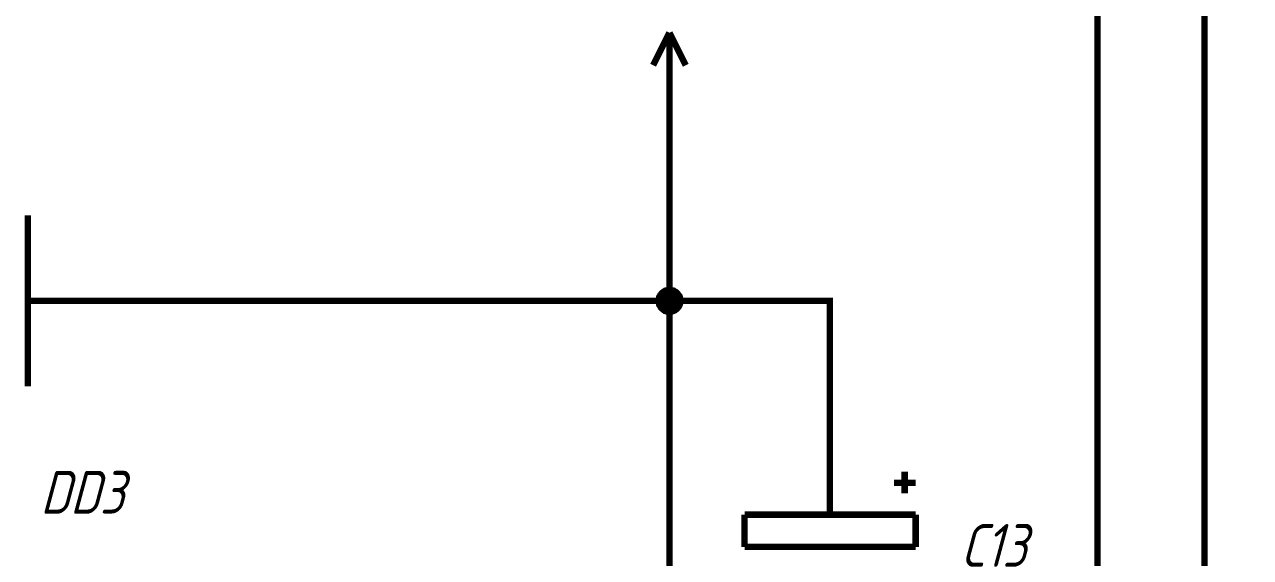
# Paper-space layout 'Layout1' of a CAD drawing. Extents: x -1 to 840, y -1 to 593.
# Drawn here: x 210.7 to 268, y 264 to 288.9 of the extents above; entities that cross this region are included whole.
import ezdxf

# ---------------------------------------------------------------- set-up
doc = ezdxf.new("R2010")
doc.units = 0
doc.header["$MEASUREMENT"] = 0
doc.layers.add('Sheet', color=255, linetype='CONTINUOUS')
doc.styles.add('GOST type A0', font='', dxfattribs={"oblique": 15, "height": 3.5})
doc.styles.get('GOST type A0').set_extended_font_data('GOST type A')

psp = doc.layouts.get("Layout1")

# ---------------------------------------------------------------- linework, layer by layer
at = {"layer": 'Sheet', "color": 7}
for points, const_width in [([(308.319, 321.002), (308.319, 321.002), (265.835, 321.002), (265.835, 223.499), (230.85, 223.499)], 0.3), ([(230.85, 228.5), (260.835, 228.5), (260.835, 316.001), (308.319, 316.001), (308.319, 316.001)], 0.3), ([(240.834, 288.537), (240.074, 287.015)], 0.3), ([(240.834, 288.537), (241.595, 287.015)], 0.3), ([(240.834, 285.99), (240.834, 288.537)], 0.3), ([(230.85, 258.496), (240.834, 258.496), (240.834, 276.002), (240.834, 285.99)], 0.3), ([(210.85, 279.994), (210.85, 271.994)], 0.3), ([(210.85, 276.002), (213.35, 276.002)], 0.3), ([(240.834, 276.002), (213.35, 276.002)], 0.3), ([(240.338, 276.002), (240.338, 276.033), (240.338, 276.048), (240.338, 276.08), (240.353, 276.111), (240.353, 276.126), (240.353, 276.157), (240.369, 276.173), (240.369, 276.204), (240.384, 276.219), (240.4, 276.235), (240.415, 276.266), (240.415, 276.281), (240.431, 276.297), (240.446, 276.313), (240.462, 276.344), (240.477, 276.359), (240.493, 276.375), (240.524, 276.39), (240.539, 276.406), (240.555, 276.421), (240.57, 276.421), (240.602, 276.437), (240.617, 276.452), (240.633, 276.468), (240.664, 276.468), (240.679, 276.483), (240.71, 276.483), (240.726, 276.483), (240.757, 276.499), (240.788, 276.499), (240.803, 276.499), (240.834, 276.499)], 0.3), ([(240.338, 276.002), (240.338, 276.033), (240.338, 276.048), (240.338, 276.08), (240.353, 276.111), (240.353, 276.126), (240.353, 276.157), (240.369, 276.173), (240.369, 276.204), (240.384, 276.219), (240.4, 276.235), (240.415, 276.266), (240.415, 276.281), (240.431, 276.297), (240.446, 276.313), (240.462, 276.344), (240.477, 276.359), (240.493, 276.375), (240.524, 276.39), (240.539, 276.406), (240.555, 276.421), (240.57, 276.421), (240.602, 276.437), (240.617, 276.452), (240.633, 276.468), (240.664, 276.468), (240.679, 276.483), (240.71, 276.483), (240.726, 276.483), (240.757, 276.499), (240.788, 276.499), (240.803, 276.499), (240.834, 276.499)], 0.3), ([(240.338, 276.002), (240.338, 276.033), (240.338, 276.048), (240.338, 276.08), (240.353, 276.111), (240.353, 276.126), (240.353, 276.157), (240.369, 276.173), (240.369, 276.204), (240.384, 276.219), (240.4, 276.235), (240.415, 276.266), (240.415, 276.281), (240.431, 276.297), (240.446, 276.313), (240.462, 276.344), (240.477, 276.359), (240.493, 276.375), (240.524, 276.39), (240.539, 276.406), (240.555, 276.421), (240.57, 276.421), (240.602, 276.437), (240.617, 276.452), (240.633, 276.468), (240.664, 276.468), (240.679, 276.483), (240.71, 276.483), (240.726, 276.483), (240.757, 276.499), (240.788, 276.499), (240.803, 276.499), (240.834, 276.499)], 0.3), ([(240.338, 276.002), (240.338, 276.033), (240.338, 276.048), (240.338, 276.08), (240.353, 276.111), (240.353, 276.126), (240.353, 276.157), (240.369, 276.173), (240.369, 276.204), (240.384, 276.219), (240.4, 276.235), (240.415, 276.266), (240.415, 276.281), (240.431, 276.297), (240.446, 276.313), (240.462, 276.344), (240.477, 276.359), (240.493, 276.375), (240.524, 276.39), (240.539, 276.406), (240.555, 276.421), (240.57, 276.421), (240.602, 276.437), (240.617, 276.452), (240.633, 276.468), (240.664, 276.468), (240.679, 276.483), (240.71, 276.483), (240.726, 276.483), (240.757, 276.499), (240.788, 276.499), (240.803, 276.499), (240.834, 276.499)], 0.3), ([(240.338, 276.002), (240.338, 276.033), (240.338, 276.048), (240.338, 276.08), (240.353, 276.111), (240.353, 276.126), (240.353, 276.157), (240.369, 276.173), (240.369, 276.204), (240.384, 276.219), (240.4, 276.235), (240.415, 276.266), (240.415, 276.281), (240.431, 276.297), (240.446, 276.313), (240.462, 276.344), (240.477, 276.359), (240.493, 276.375), (240.524, 276.39), (240.539, 276.406), (240.555, 276.421), (240.57, 276.421), (240.602, 276.437), (240.617, 276.452), (240.633, 276.468), (240.664, 276.468), (240.679, 276.483), (240.71, 276.483), (240.726, 276.483), (240.757, 276.499), (240.788, 276.499), (240.803, 276.499), (240.834, 276.499)], 0.3), ([(240.338, 276.002), (240.338, 276.033), (240.338, 276.048), (240.338, 276.08), (240.353, 276.111), (240.353, 276.126), (240.353, 276.157), (240.369, 276.173), (240.369, 276.204), (240.384, 276.219), (240.4, 276.235), (240.415, 276.266), (240.415, 276.281), (240.431, 276.297), (240.446, 276.313), (240.462, 276.344), (240.477, 276.359), (240.493, 276.375), (240.524, 276.39), (240.539, 276.406), (240.555, 276.421), (240.57, 276.421), (240.602, 276.437), (240.617, 276.452), (240.633, 276.468), (240.664, 276.468), (240.679, 276.483), (240.71, 276.483), (240.726, 276.483), (240.757, 276.499), (240.788, 276.499), (240.803, 276.499), (240.834, 276.499)], 0.3), ([(240.834, 275.489), (240.803, 275.489), (240.788, 275.489), (240.757, 275.489), (240.726, 275.505), (240.71, 275.505), (240.679, 275.52), (240.664, 275.52), (240.633, 275.536), (240.617, 275.536), (240.602, 275.551), (240.57, 275.567), (240.555, 275.582), (240.539, 275.598), (240.524, 275.614), (240.493, 275.629), (240.477, 275.645), (240.462, 275.66), (240.446, 275.676), (240.431, 275.691), (240.415, 275.722), (240.415, 275.738), (240.4, 275.753), (240.384, 275.784), (240.369, 275.8), (240.369, 275.831), (240.353, 275.847), (240.353, 275.878), (240.353, 275.893), (240.338, 275.924), (240.338, 275.955), (240.338, 275.971), (240.338, 276.002)], 0.3), ([(240.338, 276.002), (240.338, 276.002)], 0.3), ([(240.834, 275.489), (240.803, 275.489), (240.788, 275.489), (240.757, 275.489), (240.726, 275.505), (240.71, 275.505), (240.679, 275.52), (240.664, 275.52), (240.633, 275.536), (240.617, 275.536), (240.602, 275.551), (240.57, 275.567), (240.555, 275.582), (240.539, 275.598), (240.524, 275.614), (240.493, 275.629), (240.477, 275.645), (240.462, 275.66), (240.446, 275.676), (240.431, 275.691), (240.415, 275.722), (240.415, 275.738), (240.4, 275.753), (240.384, 275.784), (240.369, 275.8), (240.369, 275.831), (240.353, 275.847), (240.353, 275.878), (240.353, 275.893), (240.338, 275.924), (240.338, 275.955), (240.338, 275.971), (240.338, 276.002)], 0.3), ([(240.338, 276.002), (240.338, 276.002)], 0.3), ([(240.834, 275.489), (240.803, 275.489), (240.788, 275.489), (240.757, 275.489), (240.726, 275.505), (240.71, 275.505), (240.679, 275.52), (240.664, 275.52), (240.633, 275.536), (240.617, 275.536), (240.602, 275.551), (240.57, 275.567), (240.555, 275.582), (240.539, 275.598), (240.524, 275.614), (240.493, 275.629), (240.477, 275.645), (240.462, 275.66), (240.446, 275.676), (240.431, 275.691), (240.415, 275.722), (240.415, 275.738), (240.4, 275.753), (240.384, 275.784), (240.369, 275.8), (240.369, 275.831), (240.353, 275.847), (240.353, 275.878), (240.353, 275.893), (240.338, 275.924), (240.338, 275.955), (240.338, 275.971), (240.338, 276.002)], 0.3), ([(240.338, 276.002), (240.338, 276.002)], 0.3), ([(240.834, 275.489), (240.803, 275.489), (240.788, 275.489), (240.757, 275.489), (240.726, 275.505), (240.71, 275.505), (240.679, 275.52), (240.664, 275.52), (240.633, 275.536), (240.617, 275.536), (240.602, 275.551), (240.57, 275.567), (240.555, 275.582), (240.539, 275.598), (240.524, 275.614), (240.493, 275.629), (240.477, 275.645), (240.462, 275.66), (240.446, 275.676), (240.431, 275.691), (240.415, 275.722), (240.415, 275.738), (240.4, 275.753), (240.384, 275.784), (240.369, 275.8), (240.369, 275.831), (240.353, 275.847), (240.353, 275.878), (240.353, 275.893), (240.338, 275.924), (240.338, 275.955), (240.338, 275.971), (240.338, 276.002)], 0.3), ([(240.338, 276.002), (240.338, 276.002)], 0.3), ([(240.834, 275.489), (240.803, 275.489), (240.788, 275.489), (240.757, 275.489), (240.726, 275.505), (240.71, 275.505), (240.679, 275.52), (240.664, 275.52), (240.633, 275.536), (240.617, 275.536), (240.602, 275.551), (240.57, 275.567), (240.555, 275.582), (240.539, 275.598), (240.524, 275.614), (240.493, 275.629), (240.477, 275.645), (240.462, 275.66), (240.446, 275.676), (240.431, 275.691), (240.415, 275.722), (240.415, 275.738), (240.4, 275.753), (240.384, 275.784), (240.369, 275.8), (240.369, 275.831), (240.353, 275.847), (240.353, 275.878), (240.353, 275.893), (240.338, 275.924), (240.338, 275.955), (240.338, 275.971), (240.338, 276.002)], 0.3), ([(240.338, 276.002), (240.338, 276.002)], 0.3), ([(240.834, 275.489), (240.803, 275.489), (240.788, 275.489), (240.757, 275.489), (240.726, 275.505), (240.71, 275.505), (240.679, 275.52), (240.664, 275.52), (240.633, 275.536), (240.617, 275.536), (240.602, 275.551), (240.57, 275.567), (240.555, 275.582), (240.539, 275.598), (240.524, 275.614), (240.493, 275.629), (240.477, 275.645), (240.462, 275.66), (240.446, 275.676), (240.431, 275.691), (240.415, 275.722), (240.415, 275.738), (240.4, 275.753), (240.384, 275.784), (240.369, 275.8), (240.369, 275.831), (240.353, 275.847), (240.353, 275.878), (240.353, 275.893), (240.338, 275.924), (240.338, 275.955), (240.338, 275.971), (240.338, 276.002)], 0.3), ([(240.338, 276.002), (240.338, 276.002)], 0.3), ([(240.338, 276.002), (240.338, 276.033), (240.338, 276.048), (240.338, 276.08), (240.353, 276.111), (240.353, 276.126), (240.353, 276.157), (240.369, 276.173), (240.369, 276.204), (240.384, 276.219), (240.4, 276.235), (240.415, 276.266), (240.415, 276.281), (240.431, 276.297), (240.446, 276.313), (240.462, 276.344), (240.477, 276.359), (240.493, 276.375), (240.524, 276.39), (240.539, 276.406), (240.555, 276.421), (240.57, 276.421), (240.602, 276.437), (240.617, 276.452), (240.633, 276.468), (240.664, 276.468), (240.679, 276.483), (240.71, 276.483), (240.726, 276.483), (240.757, 276.499), (240.788, 276.499), (240.803, 276.499), (240.834, 276.499)], 0.0991), ([(240.338, 276.002), (240.338, 276.033), (240.338, 276.048), (240.338, 276.08), (240.353, 276.111), (240.353, 276.126), (240.353, 276.157), (240.369, 276.173), (240.369, 276.204), (240.384, 276.219), (240.4, 276.235), (240.415, 276.266), (240.415, 276.281), (240.431, 276.297), (240.446, 276.313), (240.462, 276.344), (240.477, 276.359), (240.493, 276.375), (240.524, 276.39), (240.539, 276.406), (240.555, 276.421), (240.57, 276.421), (240.602, 276.437), (240.617, 276.452), (240.633, 276.468), (240.664, 276.468), (240.679, 276.483), (240.71, 276.483), (240.726, 276.483), (240.757, 276.499), (240.788, 276.499), (240.803, 276.499), (240.834, 276.499)], 0.0991), ([(240.338, 276.002), (240.338, 276.033), (240.338, 276.048), (240.338, 276.08), (240.353, 276.111), (240.353, 276.126), (240.353, 276.157), (240.369, 276.173), (240.369, 276.204), (240.384, 276.219), (240.4, 276.235), (240.415, 276.266), (240.415, 276.281), (240.431, 276.297), (240.446, 276.313), (240.462, 276.344), (240.477, 276.359), (240.493, 276.375), (240.524, 276.39), (240.539, 276.406), (240.555, 276.421), (240.57, 276.421), (240.602, 276.437), (240.617, 276.452), (240.633, 276.468), (240.664, 276.468), (240.679, 276.483), (240.71, 276.483), (240.726, 276.483), (240.757, 276.499), (240.788, 276.499), (240.803, 276.499), (240.834, 276.499)], 0.0991), ([(240.338, 276.002), (240.338, 276.033), (240.338, 276.048), (240.338, 276.08), (240.353, 276.111), (240.353, 276.126), (240.353, 276.157), (240.369, 276.173), (240.369, 276.204), (240.384, 276.219), (240.4, 276.235), (240.415, 276.266), (240.415, 276.281), (240.431, 276.297), (240.446, 276.313), (240.462, 276.344), (240.477, 276.359), (240.493, 276.375), (240.524, 276.39), (240.539, 276.406), (240.555, 276.421), (240.57, 276.421), (240.602, 276.437), (240.617, 276.452), (240.633, 276.468), (240.664, 276.468), (240.679, 276.483), (240.71, 276.483), (240.726, 276.483), (240.757, 276.499), (240.788, 276.499), (240.803, 276.499), (240.834, 276.499)], 0.0991), ([(240.338, 276.002), (240.338, 276.033), (240.338, 276.048), (240.338, 276.08), (240.353, 276.111), (240.353, 276.126), (240.353, 276.157), (240.369, 276.173), (240.369, 276.204), (240.384, 276.219), (240.4, 276.235), (240.415, 276.266), (240.415, 276.281), (240.431, 276.297), (240.446, 276.313), (240.462, 276.344), (240.477, 276.359), (240.493, 276.375), (240.524, 276.39), (240.539, 276.406), (240.555, 276.421), (240.57, 276.421), (240.602, 276.437), (240.617, 276.452), (240.633, 276.468), (240.664, 276.468), (240.679, 276.483), (240.71, 276.483), (240.726, 276.483), (240.757, 276.499), (240.788, 276.499), (240.803, 276.499), (240.834, 276.499)], 0.0991), ([(240.338, 276.002), (240.338, 276.033), (240.338, 276.048), (240.338, 276.08), (240.353, 276.111), (240.353, 276.126), (240.353, 276.157), (240.369, 276.173), (240.369, 276.204), (240.384, 276.219), (240.4, 276.235), (240.415, 276.266), (240.415, 276.281), (240.431, 276.297), (240.446, 276.313), (240.462, 276.344), (240.477, 276.359), (240.493, 276.375), (240.524, 276.39), (240.539, 276.406), (240.555, 276.421), (240.57, 276.421), (240.602, 276.437), (240.617, 276.452), (240.633, 276.468), (240.664, 276.468), (240.679, 276.483), (240.71, 276.483), (240.726, 276.483), (240.757, 276.499), (240.788, 276.499), (240.803, 276.499), (240.834, 276.499)], 0.0991), ([(240.834, 276.499), (240.834, 276.499)], 0.3), ([(240.834, 276.499), (240.866, 276.499), (240.881, 276.499), (240.912, 276.499), (240.943, 276.483), (240.959, 276.483), (240.99, 276.483), (241.005, 276.468), (241.036, 276.468), (241.052, 276.452), (241.083, 276.437), (241.098, 276.421), (241.114, 276.421), (241.145, 276.406), (241.161, 276.39), (241.176, 276.375), (241.192, 276.359), (241.207, 276.344), (241.223, 276.313), (241.238, 276.297), (241.254, 276.281), (241.269, 276.266), (241.285, 276.235), (241.3, 276.219), (241.3, 276.204), (241.316, 276.173), (241.316, 276.157), (241.331, 276.126), (241.331, 276.111), (241.347, 276.08), (241.347, 276.048), (241.347, 276.033), (241.347, 276.002)], 0.3), ([(240.834, 276.499), (240.834, 276.499)], 0.3), ([(240.834, 276.499), (240.866, 276.499), (240.881, 276.499), (240.912, 276.499), (240.943, 276.483), (240.959, 276.483), (240.99, 276.483), (241.005, 276.468), (241.036, 276.468), (241.052, 276.452), (241.083, 276.437), (241.098, 276.421), (241.114, 276.421), (241.145, 276.406), (241.161, 276.39), (241.176, 276.375), (241.192, 276.359), (241.207, 276.344), (241.223, 276.313), (241.238, 276.297), (241.254, 276.281), (241.269, 276.266), (241.285, 276.235), (241.3, 276.219), (241.3, 276.204), (241.316, 276.173), (241.316, 276.157), (241.331, 276.126), (241.331, 276.111), (241.347, 276.08), (241.347, 276.048), (241.347, 276.033), (241.347, 276.002)], 0.3), ([(240.834, 276.499), (240.834, 276.499)], 0.3), ([(240.834, 276.499), (240.866, 276.499), (240.881, 276.499), (240.912, 276.499), (240.943, 276.483), (240.959, 276.483), (240.99, 276.483), (241.005, 276.468), (241.036, 276.468), (241.052, 276.452), (241.083, 276.437), (241.098, 276.421), (241.114, 276.421), (241.145, 276.406), (241.161, 276.39), (241.176, 276.375), (241.192, 276.359), (241.207, 276.344), (241.223, 276.313), (241.238, 276.297), (241.254, 276.281), (241.269, 276.266), (241.285, 276.235), (241.3, 276.219), (241.3, 276.204), (241.316, 276.173), (241.316, 276.157), (241.331, 276.126), (241.331, 276.111), (241.347, 276.08), (241.347, 276.048), (241.347, 276.033), (241.347, 276.002)], 0.3), ([(240.834, 276.499), (240.834, 276.499)], 0.3), ([(240.834, 276.499), (240.866, 276.499), (240.881, 276.499), (240.912, 276.499), (240.943, 276.483), (240.959, 276.483), (240.99, 276.483), (241.005, 276.468), (241.036, 276.468), (241.052, 276.452), (241.083, 276.437), (241.098, 276.421), (241.114, 276.421), (241.145, 276.406), (241.161, 276.39), (241.176, 276.375), (241.192, 276.359), (241.207, 276.344), (241.223, 276.313), (241.238, 276.297), (241.254, 276.281), (241.269, 276.266), (241.285, 276.235), (241.3, 276.219), (241.3, 276.204), (241.316, 276.173), (241.316, 276.157), (241.331, 276.126), (241.331, 276.111), (241.347, 276.08), (241.347, 276.048), (241.347, 276.033), (241.347, 276.002)], 0.3), ([(240.834, 276.499), (240.834, 276.499)], 0.3), ([(240.834, 276.499), (240.866, 276.499), (240.881, 276.499), (240.912, 276.499), (240.943, 276.483), (240.959, 276.483), (240.99, 276.483), (241.005, 276.468), (241.036, 276.468), (241.052, 276.452), (241.083, 276.437), (241.098, 276.421), (241.114, 276.421), (241.145, 276.406), (241.161, 276.39), (241.176, 276.375), (241.192, 276.359), (241.207, 276.344), (241.223, 276.313), (241.238, 276.297), (241.254, 276.281), (241.269, 276.266), (241.285, 276.235), (241.3, 276.219), (241.3, 276.204), (241.316, 276.173), (241.316, 276.157), (241.331, 276.126), (241.331, 276.111), (241.347, 276.08), (241.347, 276.048), (241.347, 276.033), (241.347, 276.002)], 0.3), ([(240.834, 276.499), (240.834, 276.499)], 0.3), ([(240.834, 276.499), (240.866, 276.499), (240.881, 276.499), (240.912, 276.499), (240.943, 276.483), (240.959, 276.483), (240.99, 276.483), (241.005, 276.468), (241.036, 276.468), (241.052, 276.452), (241.083, 276.437), (241.098, 276.421), (241.114, 276.421), (241.145, 276.406), (241.161, 276.39), (241.176, 276.375), (241.192, 276.359), (241.207, 276.344), (241.223, 276.313), (241.238, 276.297), (241.254, 276.281), (241.269, 276.266), (241.285, 276.235), (241.3, 276.219), (241.3, 276.204), (241.316, 276.173), (241.316, 276.157), (241.331, 276.126), (241.331, 276.111), (241.347, 276.08), (241.347, 276.048), (241.347, 276.033), (241.347, 276.002)], 0.3), ([(248.335, 268.499), (248.335, 276.002), (240.834, 276.002)], 0.3), ([(241.347, 276.002), (241.347, 275.971), (241.347, 275.955), (241.347, 275.924), (241.331, 275.893), (241.331, 275.878), (241.316, 275.847), (241.316, 275.831), (241.3, 275.8), (241.3, 275.784), (241.285, 275.753), (241.269, 275.738), (241.254, 275.722), (241.238, 275.691), (241.223, 275.676), (241.207, 275.66), (241.192, 275.645), (241.176, 275.629), (241.161, 275.614), (241.145, 275.598), (241.114, 275.582), (241.098, 275.567), (241.083, 275.551), (241.052, 275.536), (241.036, 275.536), (241.005, 275.52), (240.99, 275.52), (240.959, 275.505), (240.943, 275.505), (240.912, 275.489), (240.881, 275.489), (240.866, 275.489), (240.834, 275.489)], 0.3), ([(241.347, 276.002), (241.347, 275.971), (241.347, 275.955), (241.347, 275.924), (241.331, 275.893), (241.331, 275.878), (241.316, 275.847), (241.316, 275.831), (241.3, 275.8), (241.3, 275.784), (241.285, 275.753), (241.269, 275.738), (241.254, 275.722), (241.238, 275.691), (241.223, 275.676), (241.207, 275.66), (241.192, 275.645), (241.176, 275.629), (241.161, 275.614), (241.145, 275.598), (241.114, 275.582), (241.098, 275.567), (241.083, 275.551), (241.052, 275.536), (241.036, 275.536), (241.005, 275.52), (240.99, 275.52), (240.959, 275.505), (240.943, 275.505), (240.912, 275.489), (240.881, 275.489), (240.866, 275.489), (240.834, 275.489)], 0.3), ([(241.347, 276.002), (241.347, 275.971), (241.347, 275.955), (241.347, 275.924), (241.331, 275.893), (241.331, 275.878), (241.316, 275.847), (241.316, 275.831), (241.3, 275.8), (241.3, 275.784), (241.285, 275.753), (241.269, 275.738), (241.254, 275.722), (241.238, 275.691), (241.223, 275.676), (241.207, 275.66), (241.192, 275.645), (241.176, 275.629), (241.161, 275.614), (241.145, 275.598), (241.114, 275.582), (241.098, 275.567), (241.083, 275.551), (241.052, 275.536), (241.036, 275.536), (241.005, 275.52), (240.99, 275.52), (240.959, 275.505), (240.943, 275.505), (240.912, 275.489), (240.881, 275.489), (240.866, 275.489), (240.834, 275.489)], 0.3), ([(241.347, 276.002), (241.347, 275.971), (241.347, 275.955), (241.347, 275.924), (241.331, 275.893), (241.331, 275.878), (241.316, 275.847), (241.316, 275.831), (241.3, 275.8), (241.3, 275.784), (241.285, 275.753), (241.269, 275.738), (241.254, 275.722), (241.238, 275.691), (241.223, 275.676), (241.207, 275.66), (241.192, 275.645), (241.176, 275.629), (241.161, 275.614), (241.145, 275.598), (241.114, 275.582), (241.098, 275.567), (241.083, 275.551), (241.052, 275.536), (241.036, 275.536), (241.005, 275.52), (240.99, 275.52), (240.959, 275.505), (240.943, 275.505), (240.912, 275.489), (240.881, 275.489), (240.866, 275.489), (240.834, 275.489)], 0.3), ([(241.347, 276.002), (241.347, 275.971), (241.347, 275.955), (241.347, 275.924), (241.331, 275.893), (241.331, 275.878), (241.316, 275.847), (241.316, 275.831), (241.3, 275.8), (241.3, 275.784), (241.285, 275.753), (241.269, 275.738), (241.254, 275.722), (241.238, 275.691), (241.223, 275.676), (241.207, 275.66), (241.192, 275.645), (241.176, 275.629), (241.161, 275.614), (241.145, 275.598), (241.114, 275.582), (241.098, 275.567), (241.083, 275.551), (241.052, 275.536), (241.036, 275.536), (241.005, 275.52), (240.99, 275.52), (240.959, 275.505), (240.943, 275.505), (240.912, 275.489), (240.881, 275.489), (240.866, 275.489), (240.834, 275.489)], 0.3), ([(241.347, 276.002), (241.347, 275.971), (241.347, 275.955), (241.347, 275.924), (241.331, 275.893), (241.331, 275.878), (241.316, 275.847), (241.316, 275.831), (241.3, 275.8), (241.3, 275.784), (241.285, 275.753), (241.269, 275.738), (241.254, 275.722), (241.238, 275.691), (241.223, 275.676), (241.207, 275.66), (241.192, 275.645), (241.176, 275.629), (241.161, 275.614), (241.145, 275.598), (241.114, 275.582), (241.098, 275.567), (241.083, 275.551), (241.052, 275.536), (241.036, 275.536), (241.005, 275.52), (240.99, 275.52), (240.959, 275.505), (240.943, 275.505), (240.912, 275.489), (240.881, 275.489), (240.866, 275.489), (240.834, 275.489)], 0.3), ([(240.834, 276.499), (240.834, 276.499)], 0.0991), ([(240.834, 276.499), (240.866, 276.499), (240.881, 276.499), (240.912, 276.499), (240.943, 276.483), (240.959, 276.483), (240.99, 276.483), (241.005, 276.468), (241.036, 276.468), (241.052, 276.452), (241.083, 276.437), (241.098, 276.421), (241.114, 276.421), (241.145, 276.406), (241.161, 276.39), (241.176, 276.375), (241.192, 276.359), (241.207, 276.344), (241.223, 276.313), (241.238, 276.297), (241.254, 276.281), (241.269, 276.266), (241.285, 276.235), (241.3, 276.219), (241.3, 276.204), (241.316, 276.173), (241.316, 276.157), (241.331, 276.126), (241.331, 276.111), (241.347, 276.08), (241.347, 276.048), (241.347, 276.033), (241.347, 276.002)], 0.0991), ([(240.834, 276.499), (240.834, 276.499)], 0.0991), ([(240.834, 276.499), (240.866, 276.499), (240.881, 276.499), (240.912, 276.499), (240.943, 276.483), (240.959, 276.483), (240.99, 276.483), (241.005, 276.468), (241.036, 276.468), (241.052, 276.452), (241.083, 276.437), (241.098, 276.421), (241.114, 276.421), (241.145, 276.406), (241.161, 276.39), (241.176, 276.375), (241.192, 276.359), (241.207, 276.344), (241.223, 276.313), (241.238, 276.297), (241.254, 276.281), (241.269, 276.266), (241.285, 276.235), (241.3, 276.219), (241.3, 276.204), (241.316, 276.173), (241.316, 276.157), (241.331, 276.126), (241.331, 276.111), (241.347, 276.08), (241.347, 276.048), (241.347, 276.033), (241.347, 276.002)], 0.0991), ([(240.834, 276.499), (240.834, 276.499)], 0.0991), ([(240.834, 276.499), (240.866, 276.499), (240.881, 276.499), (240.912, 276.499), (240.943, 276.483), (240.959, 276.483), (240.99, 276.483), (241.005, 276.468), (241.036, 276.468), (241.052, 276.452), (241.083, 276.437), (241.098, 276.421), (241.114, 276.421), (241.145, 276.406), (241.161, 276.39), (241.176, 276.375), (241.192, 276.359), (241.207, 276.344), (241.223, 276.313), (241.238, 276.297), (241.254, 276.281), (241.269, 276.266), (241.285, 276.235), (241.3, 276.219), (241.3, 276.204), (241.316, 276.173), (241.316, 276.157), (241.331, 276.126), (241.331, 276.111), (241.347, 276.08), (241.347, 276.048), (241.347, 276.033), (241.347, 276.002)], 0.0991), ([(240.834, 276.499), (240.834, 276.499)], 0.0991), ([(240.834, 276.499), (240.866, 276.499), (240.881, 276.499), (240.912, 276.499), (240.943, 276.483), (240.959, 276.483), (240.99, 276.483), (241.005, 276.468), (241.036, 276.468), (241.052, 276.452), (241.083, 276.437), (241.098, 276.421), (241.114, 276.421), (241.145, 276.406), (241.161, 276.39), (241.176, 276.375), (241.192, 276.359), (241.207, 276.344), (241.223, 276.313), (241.238, 276.297), (241.254, 276.281), (241.269, 276.266), (241.285, 276.235), (241.3, 276.219), (241.3, 276.204), (241.316, 276.173), (241.316, 276.157), (241.331, 276.126), (241.331, 276.111), (241.347, 276.08), (241.347, 276.048), (241.347, 276.033), (241.347, 276.002)], 0.0991), ([(240.834, 276.499), (240.834, 276.499)], 0.0991), ([(240.834, 276.499), (240.866, 276.499), (240.881, 276.499), (240.912, 276.499), (240.943, 276.483), (240.959, 276.483), (240.99, 276.483), (241.005, 276.468), (241.036, 276.468), (241.052, 276.452), (241.083, 276.437), (241.098, 276.421), (241.114, 276.421), (241.145, 276.406), (241.161, 276.39), (241.176, 276.375), (241.192, 276.359), (241.207, 276.344), (241.223, 276.313), (241.238, 276.297), (241.254, 276.281), (241.269, 276.266), (241.285, 276.235), (241.3, 276.219), (241.3, 276.204), (241.316, 276.173), (241.316, 276.157), (241.331, 276.126), (241.331, 276.111), (241.347, 276.08), (241.347, 276.048), (241.347, 276.033), (241.347, 276.002)], 0.0991), ([(240.834, 276.499), (240.834, 276.499)], 0.0991), ([(240.834, 276.499), (240.866, 276.499), (240.881, 276.499), (240.912, 276.499), (240.943, 276.483), (240.959, 276.483), (240.99, 276.483), (241.005, 276.468), (241.036, 276.468), (241.052, 276.452), (241.083, 276.437), (241.098, 276.421), (241.114, 276.421), (241.145, 276.406), (241.161, 276.39), (241.176, 276.375), (241.192, 276.359), (241.207, 276.344), (241.223, 276.313), (241.238, 276.297), (241.254, 276.281), (241.269, 276.266), (241.285, 276.235), (241.3, 276.219), (241.3, 276.204), (241.316, 276.173), (241.316, 276.157), (241.331, 276.126), (241.331, 276.111), (241.347, 276.08), (241.347, 276.048), (241.347, 276.033), (241.347, 276.002)], 0.0991), ([(241.347, 276.002), (241.347, 276.002), (241.347, 276.002), (241.347, 276.002), (241.347, 276.002), (241.347, 276.002), (241.347, 276.002), (241.347, 276.002), (241.347, 276.002), (241.347, 276.002), (241.347, 276.002), (241.347, 276.002), (241.347, 276.002), (241.347, 276.002), (241.347, 276.002), (241.347, 276.002), (241.347, 276.002), (241.347, 276.002), (241.347, 276.002), (241.347, 276.002), (241.347, 276.002), (241.347, 276.002), (241.347, 276.002), (241.347, 276.002), (241.347, 276.002), (241.347, 276.002), (241.347, 276.002), (241.347, 276.002), (241.347, 276.002), (241.347, 276.002), (241.347, 276.002), (241.347, 276.002), (241.347, 276.002)], 0.3), ([(241.347, 276.002), (241.347, 276.002)], 0.3), ([(241.347, 276.002), (241.347, 276.002), (241.347, 276.002), (241.347, 276.002), (241.347, 276.002), (241.347, 276.002), (241.347, 276.002), (241.347, 276.002), (241.347, 276.002), (241.347, 276.002), (241.347, 276.002), (241.347, 276.002), (241.347, 276.002), (241.347, 276.002), (241.347, 276.002), (241.347, 276.002), (241.347, 276.002), (241.347, 276.002), (241.347, 276.002), (241.347, 276.002), (241.347, 276.002), (241.347, 276.002), (241.347, 276.002), (241.347, 276.002), (241.347, 276.002), (241.347, 276.002), (241.347, 276.002), (241.347, 276.002), (241.347, 276.002), (241.347, 276.002), (241.347, 276.002), (241.347, 276.002), (241.347, 276.002)], 0.3), ([(241.347, 276.002), (241.347, 276.002)], 0.3), ([(241.347, 276.002), (241.347, 276.002), (241.347, 276.002), (241.347, 276.002), (241.347, 276.002), (241.347, 276.002), (241.347, 276.002), (241.347, 276.002), (241.347, 276.002), (241.347, 276.002), (241.347, 276.002), (241.347, 276.002), (241.347, 276.002), (241.347, 276.002), (241.347, 276.002), (241.347, 276.002), (241.347, 276.002), (241.347, 276.002), (241.347, 276.002), (241.347, 276.002), (241.347, 276.002), (241.347, 276.002), (241.347, 276.002), (241.347, 276.002), (241.347, 276.002), (241.347, 276.002), (241.347, 276.002), (241.347, 276.002), (241.347, 276.002), (241.347, 276.002), (241.347, 276.002), (241.347, 276.002), (241.347, 276.002)], 0.3), ([(241.347, 276.002), (241.347, 276.002)], 0.3), ([(241.347, 276.002), (241.347, 276.002), (241.347, 276.002), (241.347, 276.002), (241.347, 276.002), (241.347, 276.002), (241.347, 276.002), (241.347, 276.002), (241.347, 276.002), (241.347, 276.002), (241.347, 276.002), (241.347, 276.002), (241.347, 276.002), (241.347, 276.002), (241.347, 276.002), (241.347, 276.002), (241.347, 276.002), (241.347, 276.002), (241.347, 276.002), (241.347, 276.002), (241.347, 276.002), (241.347, 276.002), (241.347, 276.002), (241.347, 276.002), (241.347, 276.002), (241.347, 276.002), (241.347, 276.002), (241.347, 276.002), (241.347, 276.002), (241.347, 276.002), (241.347, 276.002), (241.347, 276.002), (241.347, 276.002)], 0.3), ([(241.347, 276.002), (241.347, 276.002)], 0.3), ([(241.347, 276.002), (241.347, 276.002), (241.347, 276.002), (241.347, 276.002), (241.347, 276.002), (241.347, 276.002), (241.347, 276.002), (241.347, 276.002), (241.347, 276.002), (241.347, 276.002), (241.347, 276.002), (241.347, 276.002), (241.347, 276.002), (241.347, 276.002), (241.347, 276.002), (241.347, 276.002), (241.347, 276.002), (241.347, 276.002), (241.347, 276.002), (241.347, 276.002), (241.347, 276.002), (241.347, 276.002), (241.347, 276.002), (241.347, 276.002), (241.347, 276.002), (241.347, 276.002), (241.347, 276.002), (241.347, 276.002), (241.347, 276.002), (241.347, 276.002), (241.347, 276.002), (241.347, 276.002), (241.347, 276.002)], 0.3), ([(241.347, 276.002), (241.347, 276.002)], 0.3), ([(241.347, 276.002), (241.347, 276.002), (241.347, 276.002), (241.347, 276.002), (241.347, 276.002), (241.347, 276.002), (241.347, 276.002), (241.347, 276.002), (241.347, 276.002), (241.347, 276.002), (241.347, 276.002), (241.347, 276.002), (241.347, 276.002), (241.347, 276.002), (241.347, 276.002), (241.347, 276.002), (241.347, 276.002), (241.347, 276.002), (241.347, 276.002), (241.347, 276.002), (241.347, 276.002), (241.347, 276.002), (241.347, 276.002), (241.347, 276.002), (241.347, 276.002), (241.347, 276.002), (241.347, 276.002), (241.347, 276.002), (241.347, 276.002), (241.347, 276.002), (241.347, 276.002), (241.347, 276.002), (241.347, 276.002)], 0.3), ([(241.347, 276.002), (241.347, 276.002)], 0.3), ([(240.834, 275.489), (240.803, 275.489), (240.788, 275.489), (240.757, 275.489), (240.726, 275.505), (240.71, 275.505), (240.679, 275.52), (240.664, 275.52), (240.633, 275.536), (240.617, 275.536), (240.602, 275.551), (240.57, 275.567), (240.555, 275.582), (240.539, 275.598), (240.524, 275.614), (240.493, 275.629), (240.477, 275.645), (240.462, 275.66), (240.446, 275.676), (240.431, 275.691), (240.415, 275.722), (240.415, 275.738), (240.4, 275.753), (240.384, 275.784), (240.369, 275.8), (240.369, 275.831), (240.353, 275.847), (240.353, 275.878), (240.353, 275.893), (240.338, 275.924), (240.338, 275.955), (240.338, 275.971), (240.338, 276.002)], 0.0991), ([(240.338, 276.002), (240.338, 276.002)], 0.0991), ([(240.834, 275.489), (240.803, 275.489), (240.788, 275.489), (240.757, 275.489), (240.726, 275.505), (240.71, 275.505), (240.679, 275.52), (240.664, 275.52), (240.633, 275.536), (240.617, 275.536), (240.602, 275.551), (240.57, 275.567), (240.555, 275.582), (240.539, 275.598), (240.524, 275.614), (240.493, 275.629), (240.477, 275.645), (240.462, 275.66), (240.446, 275.676), (240.431, 275.691), (240.415, 275.722), (240.415, 275.738), (240.4, 275.753), (240.384, 275.784), (240.369, 275.8), (240.369, 275.831), (240.353, 275.847), (240.353, 275.878), (240.353, 275.893), (240.338, 275.924), (240.338, 275.955), (240.338, 275.971), (240.338, 276.002)], 0.0991), ([(240.338, 276.002), (240.338, 276.002)], 0.0991), ([(240.834, 275.489), (240.803, 275.489), (240.788, 275.489), (240.757, 275.489), (240.726, 275.505), (240.71, 275.505), (240.679, 275.52), (240.664, 275.52), (240.633, 275.536), (240.617, 275.536), (240.602, 275.551), (240.57, 275.567), (240.555, 275.582), (240.539, 275.598), (240.524, 275.614), (240.493, 275.629), (240.477, 275.645), (240.462, 275.66), (240.446, 275.676), (240.431, 275.691), (240.415, 275.722), (240.415, 275.738), (240.4, 275.753), (240.384, 275.784), (240.369, 275.8), (240.369, 275.831), (240.353, 275.847), (240.353, 275.878), (240.353, 275.893), (240.338, 275.924), (240.338, 275.955), (240.338, 275.971), (240.338, 276.002)], 0.0991), ([(240.338, 276.002), (240.338, 276.002)], 0.0991), ([(240.834, 275.489), (240.803, 275.489), (240.788, 275.489), (240.757, 275.489), (240.726, 275.505), (240.71, 275.505), (240.679, 275.52), (240.664, 275.52), (240.633, 275.536), (240.617, 275.536), (240.602, 275.551), (240.57, 275.567), (240.555, 275.582), (240.539, 275.598), (240.524, 275.614), (240.493, 275.629), (240.477, 275.645), (240.462, 275.66), (240.446, 275.676), (240.431, 275.691), (240.415, 275.722), (240.415, 275.738), (240.4, 275.753), (240.384, 275.784), (240.369, 275.8), (240.369, 275.831), (240.353, 275.847), (240.353, 275.878), (240.353, 275.893), (240.338, 275.924), (240.338, 275.955), (240.338, 275.971), (240.338, 276.002)], 0.0991), ([(240.338, 276.002), (240.338, 276.002)], 0.0991), ([(240.834, 275.489), (240.803, 275.489), (240.788, 275.489), (240.757, 275.489), (240.726, 275.505), (240.71, 275.505), (240.679, 275.52), (240.664, 275.52), (240.633, 275.536), (240.617, 275.536), (240.602, 275.551), (240.57, 275.567), (240.555, 275.582), (240.539, 275.598), (240.524, 275.614), (240.493, 275.629), (240.477, 275.645), (240.462, 275.66), (240.446, 275.676), (240.431, 275.691), (240.415, 275.722), (240.415, 275.738), (240.4, 275.753), (240.384, 275.784), (240.369, 275.8), (240.369, 275.831), (240.353, 275.847), (240.353, 275.878), (240.353, 275.893), (240.338, 275.924), (240.338, 275.955), (240.338, 275.971), (240.338, 276.002)], 0.0991), ([(240.338, 276.002), (240.338, 276.002)], 0.0991), ([(240.834, 275.489), (240.803, 275.489), (240.788, 275.489), (240.757, 275.489), (240.726, 275.505), (240.71, 275.505), (240.679, 275.52), (240.664, 275.52), (240.633, 275.536), (240.617, 275.536), (240.602, 275.551), (240.57, 275.567), (240.555, 275.582), (240.539, 275.598), (240.524, 275.614), (240.493, 275.629), (240.477, 275.645), (240.462, 275.66), (240.446, 275.676), (240.431, 275.691), (240.415, 275.722), (240.415, 275.738), (240.4, 275.753), (240.384, 275.784), (240.369, 275.8), (240.369, 275.831), (240.353, 275.847), (240.353, 275.878), (240.353, 275.893), (240.338, 275.924), (240.338, 275.955), (240.338, 275.971), (240.338, 276.002)], 0.0991), ([(240.338, 276.002), (240.338, 276.002)], 0.0991), ([(241.347, 276.002), (241.347, 275.971), (241.347, 275.955), (241.347, 275.924), (241.331, 275.893), (241.331, 275.878), (241.316, 275.847), (241.316, 275.831), (241.3, 275.8), (241.3, 275.784), (241.285, 275.753), (241.269, 275.738), (241.254, 275.722), (241.238, 275.691), (241.223, 275.676), (241.207, 275.66), (241.192, 275.645), (241.176, 275.629), (241.161, 275.614), (241.145, 275.598), (241.114, 275.582), (241.098, 275.567), (241.083, 275.551), (241.052, 275.536), (241.036, 275.536), (241.005, 275.52), (240.99, 275.52), (240.959, 275.505), (240.943, 275.505), (240.912, 275.489), (240.881, 275.489), (240.866, 275.489), (240.834, 275.489)], 0.0991), ([(241.347, 276.002), (241.347, 275.971), (241.347, 275.955), (241.347, 275.924), (241.331, 275.893), (241.331, 275.878), (241.316, 275.847), (241.316, 275.831), (241.3, 275.8), (241.3, 275.784), (241.285, 275.753), (241.269, 275.738), (241.254, 275.722), (241.238, 275.691), (241.223, 275.676), (241.207, 275.66), (241.192, 275.645), (241.176, 275.629), (241.161, 275.614), (241.145, 275.598), (241.114, 275.582), (241.098, 275.567), (241.083, 275.551), (241.052, 275.536), (241.036, 275.536), (241.005, 275.52), (240.99, 275.52), (240.959, 275.505), (240.943, 275.505), (240.912, 275.489), (240.881, 275.489), (240.866, 275.489), (240.834, 275.489)], 0.0991), ([(241.347, 276.002), (241.347, 275.971), (241.347, 275.955), (241.347, 275.924), (241.331, 275.893), (241.331, 275.878), (241.316, 275.847), (241.316, 275.831), (241.3, 275.8), (241.3, 275.784), (241.285, 275.753), (241.269, 275.738), (241.254, 275.722), (241.238, 275.691), (241.223, 275.676), (241.207, 275.66), (241.192, 275.645), (241.176, 275.629), (241.161, 275.614), (241.145, 275.598), (241.114, 275.582), (241.098, 275.567), (241.083, 275.551), (241.052, 275.536), (241.036, 275.536), (241.005, 275.52), (240.99, 275.52), (240.959, 275.505), (240.943, 275.505), (240.912, 275.489), (240.881, 275.489), (240.866, 275.489), (240.834, 275.489)], 0.0991), ([(241.347, 276.002), (241.347, 275.971), (241.347, 275.955), (241.347, 275.924), (241.331, 275.893), (241.331, 275.878), (241.316, 275.847), (241.316, 275.831), (241.3, 275.8), (241.3, 275.784), (241.285, 275.753), (241.269, 275.738), (241.254, 275.722), (241.238, 275.691), (241.223, 275.676), (241.207, 275.66), (241.192, 275.645), (241.176, 275.629), (241.161, 275.614), (241.145, 275.598), (241.114, 275.582), (241.098, 275.567), (241.083, 275.551), (241.052, 275.536), (241.036, 275.536), (241.005, 275.52), (240.99, 275.52), (240.959, 275.505), (240.943, 275.505), (240.912, 275.489), (240.881, 275.489), (240.866, 275.489), (240.834, 275.489)], 0.0991), ([(241.347, 276.002), (241.347, 275.971), (241.347, 275.955), (241.347, 275.924), (241.331, 275.893), (241.331, 275.878), (241.316, 275.847), (241.316, 275.831), (241.3, 275.8), (241.3, 275.784), (241.285, 275.753), (241.269, 275.738), (241.254, 275.722), (241.238, 275.691), (241.223, 275.676), (241.207, 275.66), (241.192, 275.645), (241.176, 275.629), (241.161, 275.614), (241.145, 275.598), (241.114, 275.582), (241.098, 275.567), (241.083, 275.551), (241.052, 275.536), (241.036, 275.536), (241.005, 275.52), (240.99, 275.52), (240.959, 275.505), (240.943, 275.505), (240.912, 275.489), (240.881, 275.489), (240.866, 275.489), (240.834, 275.489)], 0.0991), ([(241.347, 276.002), (241.347, 275.971), (241.347, 275.955), (241.347, 275.924), (241.331, 275.893), (241.331, 275.878), (241.316, 275.847), (241.316, 275.831), (241.3, 275.8), (241.3, 275.784), (241.285, 275.753), (241.269, 275.738), (241.254, 275.722), (241.238, 275.691), (241.223, 275.676), (241.207, 275.66), (241.192, 275.645), (241.176, 275.629), (241.161, 275.614), (241.145, 275.598), (241.114, 275.582), (241.098, 275.567), (241.083, 275.551), (241.052, 275.536), (241.036, 275.536), (241.005, 275.52), (240.99, 275.52), (240.959, 275.505), (240.943, 275.505), (240.912, 275.489), (240.881, 275.489), (240.866, 275.489), (240.834, 275.489)], 0.0991), ([(241.347, 276.002), (241.347, 276.002), (241.347, 276.002), (241.347, 276.002), (241.347, 276.002), (241.347, 276.002), (241.347, 276.002), (241.347, 276.002), (241.347, 276.002), (241.347, 276.002), (241.347, 276.002), (241.347, 276.002), (241.347, 276.002), (241.347, 276.002), (241.347, 276.002), (241.347, 276.002), (241.347, 276.002), (241.347, 276.002), (241.347, 276.002), (241.347, 276.002), (241.347, 276.002), (241.347, 276.002), (241.347, 276.002), (241.347, 276.002), (241.347, 276.002), (241.347, 276.002), (241.347, 276.002), (241.347, 276.002), (241.347, 276.002), (241.347, 276.002), (241.347, 276.002), (241.347, 276.002), (241.347, 276.002)], 0.0991), ([(241.347, 276.002), (241.347, 276.002)], 0.0991), ([(241.347, 276.002), (241.347, 276.002), (241.347, 276.002), (241.347, 276.002), (241.347, 276.002), (241.347, 276.002), (241.347, 276.002), (241.347, 276.002), (241.347, 276.002), (241.347, 276.002), (241.347, 276.002), (241.347, 276.002), (241.347, 276.002), (241.347, 276.002), (241.347, 276.002), (241.347, 276.002), (241.347, 276.002), (241.347, 276.002), (241.347, 276.002), (241.347, 276.002), (241.347, 276.002), (241.347, 276.002), (241.347, 276.002), (241.347, 276.002), (241.347, 276.002), (241.347, 276.002), (241.347, 276.002), (241.347, 276.002), (241.347, 276.002), (241.347, 276.002), (241.347, 276.002), (241.347, 276.002), (241.347, 276.002)], 0.0991), ([(241.347, 276.002), (241.347, 276.002)], 0.0991), ([(241.347, 276.002), (241.347, 276.002), (241.347, 276.002), (241.347, 276.002), (241.347, 276.002), (241.347, 276.002), (241.347, 276.002), (241.347, 276.002), (241.347, 276.002), (241.347, 276.002), (241.347, 276.002), (241.347, 276.002), (241.347, 276.002), (241.347, 276.002), (241.347, 276.002), (241.347, 276.002), (241.347, 276.002), (241.347, 276.002), (241.347, 276.002), (241.347, 276.002), (241.347, 276.002), (241.347, 276.002), (241.347, 276.002), (241.347, 276.002), (241.347, 276.002), (241.347, 276.002), (241.347, 276.002), (241.347, 276.002), (241.347, 276.002), (241.347, 276.002), (241.347, 276.002), (241.347, 276.002), (241.347, 276.002)], 0.0991), ([(241.347, 276.002), (241.347, 276.002)], 0.0991), ([(241.347, 276.002), (241.347, 276.002), (241.347, 276.002), (241.347, 276.002), (241.347, 276.002), (241.347, 276.002), (241.347, 276.002), (241.347, 276.002), (241.347, 276.002), (241.347, 276.002), (241.347, 276.002), (241.347, 276.002), (241.347, 276.002), (241.347, 276.002), (241.347, 276.002), (241.347, 276.002), (241.347, 276.002), (241.347, 276.002), (241.347, 276.002), (241.347, 276.002), (241.347, 276.002), (241.347, 276.002), (241.347, 276.002), (241.347, 276.002), (241.347, 276.002), (241.347, 276.002), (241.347, 276.002), (241.347, 276.002), (241.347, 276.002), (241.347, 276.002), (241.347, 276.002), (241.347, 276.002), (241.347, 276.002)], 0.0991), ([(241.347, 276.002), (241.347, 276.002)], 0.0991), ([(241.347, 276.002), (241.347, 276.002), (241.347, 276.002), (241.347, 276.002), (241.347, 276.002), (241.347, 276.002), (241.347, 276.002), (241.347, 276.002), (241.347, 276.002), (241.347, 276.002), (241.347, 276.002), (241.347, 276.002), (241.347, 276.002), (241.347, 276.002), (241.347, 276.002), (241.347, 276.002), (241.347, 276.002), (241.347, 276.002), (241.347, 276.002), (241.347, 276.002), (241.347, 276.002), (241.347, 276.002), (241.347, 276.002), (241.347, 276.002), (241.347, 276.002), (241.347, 276.002), (241.347, 276.002), (241.347, 276.002), (241.347, 276.002), (241.347, 276.002), (241.347, 276.002), (241.347, 276.002), (241.347, 276.002)], 0.0991), ([(241.347, 276.002), (241.347, 276.002)], 0.0991), ([(241.347, 276.002), (241.347, 276.002), (241.347, 276.002), (241.347, 276.002), (241.347, 276.002), (241.347, 276.002), (241.347, 276.002), (241.347, 276.002), (241.347, 276.002), (241.347, 276.002), (241.347, 276.002), (241.347, 276.002), (241.347, 276.002), (241.347, 276.002), (241.347, 276.002), (241.347, 276.002), (241.347, 276.002), (241.347, 276.002), (241.347, 276.002), (241.347, 276.002), (241.347, 276.002), (241.347, 276.002), (241.347, 276.002), (241.347, 276.002), (241.347, 276.002), (241.347, 276.002), (241.347, 276.002), (241.347, 276.002), (241.347, 276.002), (241.347, 276.002), (241.347, 276.002), (241.347, 276.002), (241.347, 276.002)], 0.0991), ([(241.347, 276.002), (241.347, 276.002)], 0.0991), ([(248.335, 265.998), (248.335, 268.499)], 0.3), ([(251.828, 266.992), (251.828, 268.002)], 0.3), ([(251.331, 267.49), (252.341, 267.49)], 0.3), ([(252.341, 265.998), (244.344, 265.998)], 0.3), ([(244.344, 265.998), (244.344, 264.492)], 0.3), ([(252.341, 264.492), (252.341, 265.998)], 0.3), ([(252.341, 264.492), (244.344, 264.492)], 0.3)]:
    psp.add_lwpolyline(points, dxfattribs=dict(at, const_width=const_width))
at = {"layer": 'Sheet', "color": 7, "const_width": 0.508}
psp.add_lwpolyline([(240.517, 276.003, 1), (241.025, 276.003, 1)], format="xyb", close=True, dxfattribs=at)

# ---------------------------------------------------------------- texts
at = {"layer": 'Sheet', "color": 7, "style": 'GOST type A0', "oblique": 15}
for s, p in [('DD3', (211.44, 266.045)), ('C13', (254.422, 263.56))]:
    psp.add_text(s, height=2, dxfattribs=at).set_placement(p)

doc.saveas('drawing.dxf')
